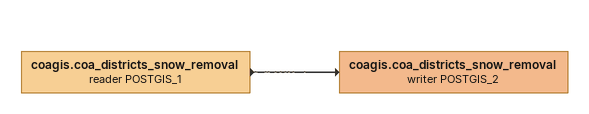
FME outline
coagis.coa_districts_snow_removal (reader POSTGIS_1)
    -> coagis.coa_districts_snow_removal (writer POSTGIS_2)
coagis.coa_districts_snow_removal (writer POSTGIS_2)
